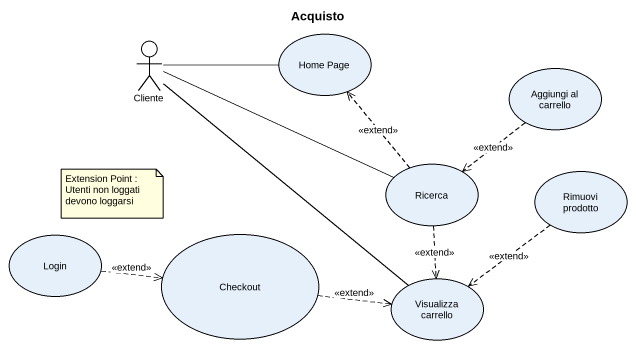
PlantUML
@startuml
title Acquisto
actor Cliente
usecase "Home Page" as Home_Page
usecase "Aggiungi al carrello" as Aggiungi_al_carrello
usecase Ricerca
usecase "Rimuovi prodotto" as Rimuovi_prodotto
usecase Login
usecase Checkout
usecase "Visualizza carrello" as Visualizza_carrello
Cliente -right- Home_Page
Cliente -right- Ricerca
Cliente -- Visualizza_carrello
Aggiungi_al_carrello ..> Ricerca : <<extend>>
Ricerca .up.> Home_Page : <<extend>>
Ricerca ..> Visualizza_carrello : <<extend>>
Rimuovi_prodotto ..> Visualizza_carrello : <<extend>>
Login .right.> Checkout : <<extend>>
Checkout .right.> Visualizza_carrello : <<extend>>
note as N1
  Extension Point : Utenti non loggati devono loggarsi
end note
@enduml
